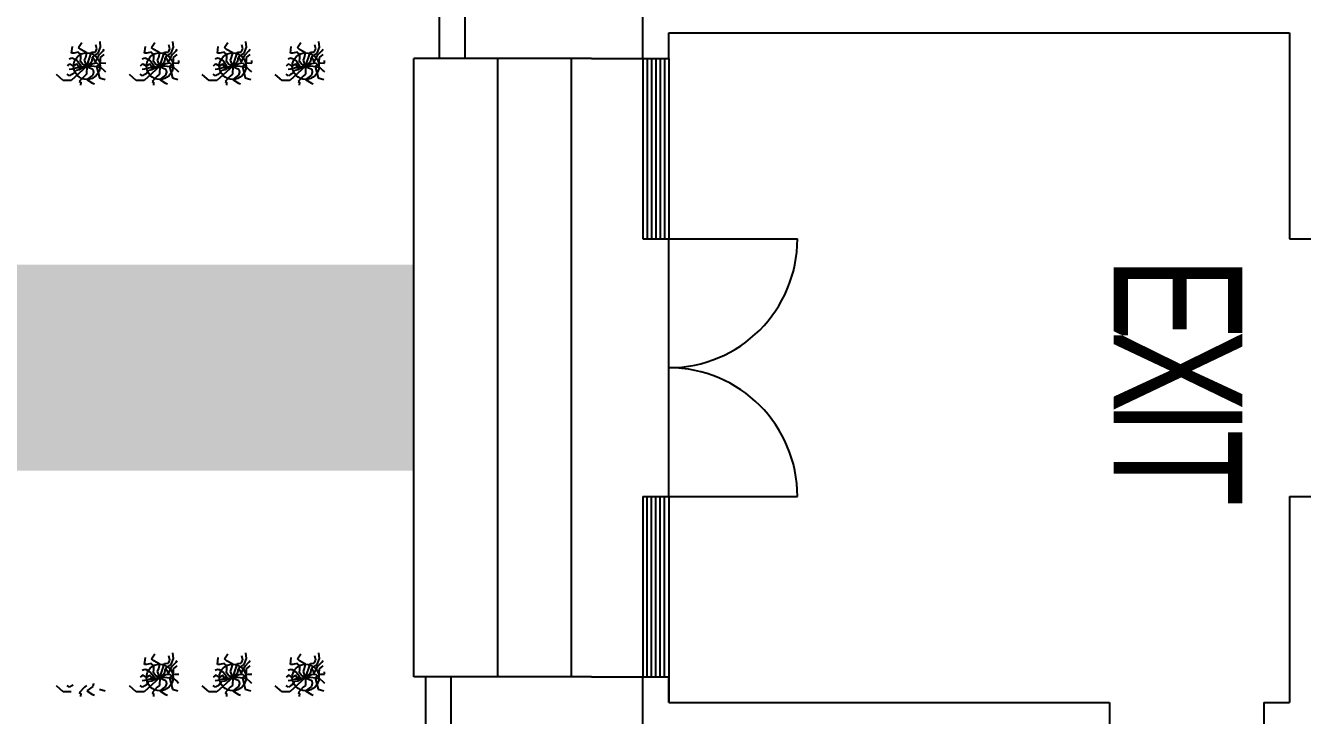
# Model space of a CAD drawing. Header units: inches. Extents: x 8624 to 20537, y 780 to 7738.
# Drawn here: x 9313.6 to 9611.2, y 6589.5 to 6750.2 of the extents above; entities that cross this region are included whole.
import ezdxf

# ---------------------------------------------------------------- set-up
doc = ezdxf.new("R2010")
doc.units = ezdxf.units.IN
doc.header["$MEASUREMENT"] = 0
doc.styles.get("Standard").update_dxf_attribs({"font": 'arial.ttf'})

msp = doc.modelspace()

# ---------------------------------------------------------------- hatches: boundary and pattern name
h = msp.add_hatch()
h.set_pattern_fill('GRAVEL', color=4, scale=10, angle=-90)
h.set_pattern_definition([(138.012788, (7853.9212, 11021.7595), (-90, 80), [1.34536, -133.19088]), (94.969741, (7852.9212, 11022.65953), (10, -120), [2.30868, -228.559248]), (42.510447, (7852.7212, 11024.95953), (-110, -100), [1.62788, -161.160326]), (177.273689, (7850.2212, 11028.85953), (200, -10), [2.10238, -208.13558]), (202.833654, (7848.1212, 11028.95953), (120, 50), [2.06155, -204.093731]), (267.273689, (7846.2212, 11028.15953), (10, 200), [2.10238, -208.13558]), (307.6942405, (7846.1212, 11026.05953), (-100, 130), [2.78029, -275.248485]), (342.255328, (7847.8212, 11023.85953), (220, -70), [2.62488, -259.863215]), (31.429566, (7850.3212, 11023.05953), (130, 80), [2.1095, -208.840731]), (85.236358, (7852.1212, 11024.1595), (-10, -110), [2.40832, -118.007626]), (132.397438, (7852.3212, 11026.55953), (-110, 120), [3.11448, -308.33375]), (48.814075, (7850.1212, 11018.9595), (60, 70), [1.06301, -105.238448]), (81.469234, (7850.8212, 11019.75953), (-20, -130), [2.02237, -200.215114]), (135, (7851.121, 11021.7595), (-10, 3e-15), [1.41421, -12.727926]), (113.19859, (7852.3212, 11022.4595), (20, -50), [0.76158, -75.39615]), (201.80141, (7852.0212, 11023.1595), (30, 10), [1.07703, -52.774618]), (300.963757, (7851.0212, 11022.7595), (20, -30), [1.74929, -56.56023]), (71.56505, (7851.9212, 11021.2595), (-10, -20), [1.26491, -30.357867]), (286.38954, (7852.0212, 11028.95953), (30, -100), [1.772, -175.428451]), (340.346176, (7852.5212, 11027.2595), (-110, 40), [1.48661, -147.174077]), (203.19859, (7853.9212, 11021.2595), (50, 20), [1.52315, -74.63458]), (253.61046, (7852.5212, 11020.65953), (30, 100), [1.772, -175.428451]), (249.443955, (7845.8212, 11028.9595), (20, 50), [1.7088, -83.731237]), (204.77514, (7845.2212, 11027.3595), (110, 50), [1.43178, -141.74643]), (336.80141, (7843.9212, 11021.1595), (50, -20), [1.52315, -74.63458]), (287.354025, (7845.3212, 11020.55953), (-40, 130), [1.67631, -165.954236]), (339.443955, (7843.9212, 11026.0595), (-50, 20), [0.8544, -84.585637]), (11.309932, (7843.9212, 11021.7595), (40, 10), [0.5099, -50.480295]), (75.963757, (7844.4212, 11021.8595), (-10, -30), [2.06155, -39.169506]), (96.009006, (7844.9212, 11023.85953), (10, -100), [1.9105, -189.139232]), (213.69007, (7850.1212, 11022.7595), (20, 10), [1.44222, -34.613293]), (263.157227, (7848.9212, 11021.95953), (-20, -170), [2.51794, -249.275626]), (330.945396, (7848.6212, 11019.4595), (-70, 40), [1.02956, -101.926741]), (360, (7849.521, 11018.96), (10, 10), [0.6, -9.4]), (30.256437, (7845.2212, 11024.0595), (-70, -40), [1.38924, -137.5352]), (318.012788, (7846.4212, 11024.7595), (90, -80), [2.69072, -131.84552]), (270, (7848.421, 11022.96), (10, -10), [2.6, -7.4]), (235.304846, (7848.4212, 11020.35953), (-70, -100), [1.58114, -156.532743]), (164.054604, (7847.5212, 11019.0595), (-40, 10), [1.45602, -71.345079]), (117.645975, (7846.1212, 11019.45953), (-100, 190), [2.37065, -234.694742]), (85.426079, (7845.0212, 11021.55953), (10, 130), [2.50799, -248.290734])])
h.paths.add_polyline_path([(9404.12, 6646.46), (9404.12, 6694.46), (9178.42, 6694.46), (9178.42, 6646.46)])

# ---------------------------------------------------------------- linework, layer by layer
for p, q in [((9410.12, 6742.46), (9410.12, 6922.46)), ((9416.12, 6742.46), (9416.12, 6916.46)), ((9457.53, 6742.46), (9457.53, 6916.46)), ((9463.53, 6742.46), (9463.53, 6748.46)), ((9463.53, 6742.46), (9463.53, 6748.46)), ((9463.53, 6748.46), (9608.24, 6748.46)), ((9608.24, 6748.46), (9608.24, 6700.46)), ((9404.12, 6598.46), (9404.12, 6742.46)), ((9445.53, 6742.46), (9404.12, 6742.46)), ((9423.73, 6598.46), (9423.73, 6742.46)), ((9440.89, 6598.46), (9440.89, 6742.46)), ((9445.53, 6742.46), (9457.53, 6742.46)), ((9457.53, 6742.46), (9457.53, 6700.46)), ((9457.53, 6742.46), (9463.53, 6742.46)), ((9458.53, 6742.46), (9458.53, 6700.46)), ((9459.53, 6742.46), (9459.53, 6700.46)), ((9460.53, 6742.46), (9460.53, 6700.46)), ((9461.53, 6742.46), (9461.53, 6700.46)), ((9462.53, 6742.46), (9462.53, 6700.46)), ((9463.53, 6742.46), (9463.53, 6700.46)), ((9457.53, 6700.46), (9463.53, 6700.46)), ((9608.24, 6700.46), (9614.24, 6700.46)), ((9457.53, 6640.46), (9463.53, 6640.46)), ((9457.53, 6640.46), (9457.53, 6598.46)), ((9458.53, 6598.46), (9458.53, 6640.46)), ((9459.53, 6598.46), (9459.53, 6640.46)), ((9460.53, 6598.46), (9460.53, 6640.46)), ((9461.53, 6598.46), (9461.53, 6640.46)), ((9462.53, 6598.46), (9462.53, 6640.46)), ((9463.53, 6640.46), (9463.53, 6595.46)), ((9608.24, 6640.46), (9608.24, 6592.46)), ((9608.24, 6640.46), (9614.24, 6640.46)), ((9445.53, 6598.46), (9404.12, 6598.46)), ((9406.83, 6598.46), (9406.83, 6418.46)), ((9412.83, 6418.46), (9412.83, 6598.46)), ((9445.53, 6598.46), (9457.53, 6598.46)), ((9457.53, 6418.46), (9457.53, 6598.46)), ((9457.53, 6598.46), (9463.53, 6598.46)), ((9463.53, 6592.46), (9463.53, 6598.46)), ((9463.53, 6598.46), (9463.53, 6592.46)), ((9463.53, 6592.46), (9566.24, 6592.46)), ((9566.24, 6592.46), (9566.24, 6586.46)), ((9602.24, 6592.46), (9608.24, 6592.46)), ((9602.24, 6592.46), (9602.24, 6586.46))]:
    msp.add_line(p, q)
at = {"color": 114}
for p, q in [((9324.34, 6743.7), (9324.54, 6745.32)), ((9325.99, 6745.07), (9326.75, 6746.24)), ((9326.49, 6744.61), (9325.99, 6745.07)), ((9327.9, 6743.82), (9326.49, 6744.61)), ((9329.9, 6744), (9330.26, 6744.75)), ((9330.26, 6744.75), (9330.02, 6745.71)), ((9330.56, 6743.74), (9331.11, 6745.11)), ((9330.78, 6743.33), (9331.69, 6744.29)), ((9331.11, 6745.11), (9330.98, 6746.48)), ((9331.69, 6744.29), (9331.98, 6744.66)), ((9341.34, 6743.7), (9341.54, 6745.32)), ((9342.99, 6745.07), (9343.75, 6746.24)), ((9343.49, 6744.61), (9342.99, 6745.07)), ((9344.9, 6743.82), (9343.49, 6744.61)), ((9346.9, 6744), (9347.26, 6744.75)), ((9347.26, 6744.75), (9347.02, 6745.71)), ((9347.56, 6743.74), (9348.11, 6745.11)), ((9347.78, 6743.33), (9348.69, 6744.29)), ((9348.11, 6745.11), (9347.98, 6746.48)), ((9348.69, 6744.29), (9348.98, 6744.66)), ((9358.34, 6743.7), (9358.54, 6745.32)), ((9359.99, 6745.07), (9360.75, 6746.24)), ((9360.49, 6744.61), (9359.99, 6745.07)), ((9361.9, 6743.82), (9360.49, 6744.61)), ((9363.9, 6744), (9364.26, 6744.75)), ((9364.26, 6744.75), (9364.02, 6745.71)), ((9364.56, 6743.74), (9365.11, 6745.11)), ((9364.78, 6743.33), (9365.69, 6744.29)), ((9365.11, 6745.11), (9364.98, 6746.48)), ((9365.69, 6744.29), (9365.98, 6744.66)), ((9375.34, 6743.7), (9375.54, 6745.32)), ((9376.99, 6745.07), (9377.75, 6746.24)), ((9377.49, 6744.61), (9376.99, 6745.07)), ((9378.9, 6743.82), (9377.49, 6744.61)), ((9380.9, 6744), (9381.26, 6744.75)), ((9381.26, 6744.75), (9381.02, 6745.71)), ((9381.56, 6743.74), (9382.11, 6745.11)), ((9381.78, 6743.33), (9382.69, 6744.29)), ((9382.11, 6745.11), (9381.98, 6746.48)), ((9382.69, 6744.29), (9382.98, 6744.66)), ((9324.07, 6741.21), (9323.66, 6740.99)), ((9324.39, 6742.55), (9323.8, 6742.3)), ((9324.79, 6740.7), (9324.07, 6741.21)), ((9324.92, 6743.73), (9324.34, 6743.7)), ((9324.63, 6742.5), (9324.39, 6742.55)), ((9324.8, 6742.45), (9324.63, 6742.5)), ((9325.53, 6741.27), (9324.79, 6740.7)), ((9325.7, 6741.98), (9324.8, 6742.45)), ((9325.91, 6743.97), (9324.92, 6743.73)), ((9325.94, 6740.66), (9325.53, 6741.27)), ((9325.92, 6741.63), (9325.7, 6741.98)), ((9326.53, 6743.4), (9325.91, 6743.97)), ((9326.48, 6740.82), (9325.92, 6741.63)), ((9326.44, 6741.77), (9326.53, 6742.7)), ((9326.99, 6741.1), (9326.44, 6741.77)), ((9326.53, 6742.7), (9326.53, 6743.4)), ((9327.38, 6742.07), (9327.65, 6742.76)), ((9327.9, 6740.7), (9327.38, 6742.07)), ((9327.65, 6742.76), (9327.9, 6743.82)), ((9327.9, 6740.7), (9329.02, 6743.98)), ((9327.9, 6740.7), (9328.74, 6741.51)), ((9327.9, 6740.7), (9329.3, 6741.36)), ((9328.74, 6741.51), (9329.12, 6741.93)), ((9329.02, 6743.98), (9329.9, 6744)), ((9329.12, 6741.93), (9329.23, 6742.8)), ((9329.23, 6742.8), (9330.56, 6743.74)), ((9329.71, 6742.12), (9329.23, 6742.8)), ((9329.3, 6741.36), (9330.21, 6741.51)), ((9329.92, 6741.64), (9329.71, 6742.12)), ((9329.92, 6741.64), (9330.14, 6742.13)), ((9330.14, 6742.13), (9330.78, 6743.33)), ((9330.21, 6741.51), (9331.01, 6740.7)), ((9330.54, 6740.88), (9331.34, 6741.49)), ((9331.01, 6740.7), (9331.12, 6742.71)), ((9331.12, 6742.71), (9331.98, 6743.42)), ((9331.34, 6741.49), (9332.33, 6741.44)), ((9331.98, 6743.42), (9331.98, 6743.42)), ((9341.07, 6741.21), (9340.66, 6740.99)), ((9341.39, 6742.55), (9340.8, 6742.3)), ((9341.79, 6740.7), (9341.07, 6741.21)), ((9341.92, 6743.73), (9341.34, 6743.7)), ((9341.63, 6742.5), (9341.39, 6742.55)), ((9341.8, 6742.45), (9341.63, 6742.5)), ((9342.53, 6741.27), (9341.79, 6740.7)), ((9342.7, 6741.98), (9341.8, 6742.45)), ((9342.91, 6743.97), (9341.92, 6743.73)), ((9342.94, 6740.66), (9342.53, 6741.27)), ((9342.92, 6741.63), (9342.7, 6741.98)), ((9343.53, 6743.4), (9342.91, 6743.97)), ((9343.48, 6740.82), (9342.92, 6741.63)), ((9343.44, 6741.77), (9343.53, 6742.7)), ((9343.99, 6741.1), (9343.44, 6741.77)), ((9343.53, 6742.7), (9343.53, 6743.4)), ((9344.38, 6742.07), (9344.65, 6742.76)), ((9344.9, 6740.7), (9344.38, 6742.07)), ((9344.65, 6742.76), (9344.9, 6743.82)), ((9344.9, 6740.7), (9346.02, 6743.98)), ((9344.9, 6740.7), (9345.74, 6741.51)), ((9344.9, 6740.7), (9346.3, 6741.36)), ((9345.74, 6741.51), (9346.12, 6741.93)), ((9346.02, 6743.98), (9346.9, 6744)), ((9346.12, 6741.93), (9346.23, 6742.8)), ((9346.23, 6742.8), (9347.56, 6743.74)), ((9346.71, 6742.12), (9346.23, 6742.8)), ((9346.3, 6741.36), (9347.21, 6741.51)), ((9346.92, 6741.64), (9346.71, 6742.12)), ((9346.92, 6741.64), (9347.14, 6742.13)), ((9347.14, 6742.13), (9347.78, 6743.33)), ((9347.21, 6741.51), (9348.01, 6740.7)), ((9347.54, 6740.88), (9348.34, 6741.49)), ((9348.01, 6740.7), (9348.12, 6742.71)), ((9348.12, 6742.71), (9348.98, 6743.42)), ((9348.34, 6741.49), (9349.33, 6741.44)), ((9348.98, 6743.42), (9348.98, 6743.42)), ((9349.33, 6741.44), (9349.33, 6742.01)), ((9358.07, 6741.21), (9357.66, 6740.99)), ((9358.39, 6742.55), (9357.8, 6742.3)), ((9358.79, 6740.7), (9358.07, 6741.21)), ((9358.92, 6743.73), (9358.34, 6743.7)), ((9358.63, 6742.5), (9358.39, 6742.55)), ((9358.8, 6742.45), (9358.63, 6742.5)), ((9359.53, 6741.27), (9358.79, 6740.7)), ((9359.7, 6741.98), (9358.8, 6742.45)), ((9359.91, 6743.97), (9358.92, 6743.73)), ((9359.94, 6740.66), (9359.53, 6741.27)), ((9359.92, 6741.63), (9359.7, 6741.98)), ((9360.53, 6743.4), (9359.91, 6743.97)), ((9360.48, 6740.82), (9359.92, 6741.63)), ((9360.44, 6741.77), (9360.53, 6742.7)), ((9360.99, 6741.1), (9360.44, 6741.77)), ((9360.53, 6742.7), (9360.53, 6743.4)), ((9361.38, 6742.07), (9361.65, 6742.76)), ((9361.9, 6740.7), (9361.38, 6742.07)), ((9361.65, 6742.76), (9361.9, 6743.82)), ((9361.9, 6740.7), (9363.02, 6743.98)), ((9361.9, 6740.7), (9362.74, 6741.51)), ((9361.9, 6740.7), (9363.3, 6741.36)), ((9362.74, 6741.51), (9363.12, 6741.93)), ((9363.02, 6743.98), (9363.9, 6744)), ((9363.12, 6741.93), (9363.23, 6742.8)), ((9363.23, 6742.8), (9364.56, 6743.74)), ((9363.71, 6742.12), (9363.23, 6742.8)), ((9363.3, 6741.36), (9364.21, 6741.51)), ((9363.92, 6741.64), (9363.71, 6742.12)), ((9363.92, 6741.64), (9364.14, 6742.13)), ((9364.14, 6742.13), (9364.78, 6743.33)), ((9364.21, 6741.51), (9365.01, 6740.7)), ((9364.54, 6740.88), (9365.34, 6741.49)), ((9365.01, 6740.7), (9365.12, 6742.71)), ((9365.12, 6742.71), (9365.98, 6743.42)), ((9365.34, 6741.49), (9366.33, 6741.44)), ((9365.98, 6743.42), (9365.98, 6743.42)), ((9366.33, 6741.44), (9366.33, 6742.01)), ((9375.07, 6741.21), (9374.66, 6740.99)), ((9375.39, 6742.55), (9374.8, 6742.3)), ((9375.79, 6740.7), (9375.07, 6741.21)), ((9375.92, 6743.73), (9375.34, 6743.7)), ((9375.63, 6742.5), (9375.39, 6742.55)), ((9375.8, 6742.45), (9375.63, 6742.5)), ((9376.53, 6741.27), (9375.79, 6740.7)), ((9376.7, 6741.98), (9375.8, 6742.45)), ((9376.91, 6743.97), (9375.92, 6743.73)), ((9376.94, 6740.66), (9376.53, 6741.27)), ((9376.92, 6741.63), (9376.7, 6741.98)), ((9377.53, 6743.4), (9376.91, 6743.97)), ((9377.48, 6740.82), (9376.92, 6741.63)), ((9377.44, 6741.77), (9377.53, 6742.7)), ((9377.99, 6741.1), (9377.44, 6741.77)), ((9377.53, 6742.7), (9377.53, 6743.4)), ((9378.38, 6742.07), (9378.65, 6742.76)), ((9378.9, 6740.7), (9378.38, 6742.07)), ((9378.65, 6742.76), (9378.9, 6743.82)), ((9378.9, 6740.7), (9380.02, 6743.98)), ((9378.9, 6740.7), (9379.74, 6741.51)), ((9378.9, 6740.7), (9380.3, 6741.36)), ((9379.74, 6741.51), (9380.12, 6741.93)), ((9380.02, 6743.98), (9380.9, 6744)), ((9380.12, 6741.93), (9380.23, 6742.8)), ((9380.23, 6742.8), (9381.56, 6743.74)), ((9380.71, 6742.12), (9380.23, 6742.8)), ((9380.3, 6741.36), (9381.21, 6741.51)), ((9380.92, 6741.64), (9380.71, 6742.12)), ((9380.92, 6741.64), (9381.14, 6742.13)), ((9381.14, 6742.13), (9381.78, 6743.33)), ((9381.21, 6741.51), (9382.01, 6740.7)), ((9381.54, 6740.88), (9382.34, 6741.49)), ((9382.01, 6740.7), (9382.12, 6742.71)), ((9382.12, 6742.71), (9382.98, 6743.42)), ((9382.34, 6741.49), (9383.33, 6741.44)), ((9382.98, 6743.42), (9382.98, 6743.42)), ((9383.33, 6741.44), (9383.33, 6742.01)), ((9322.4, 6737.39), (9320.81, 6738.73)), ((9323.87, 6738.45), (9323.33, 6738.86)), ((9323.66, 6740.99), (9323.36, 6740.74)), ((9323.8, 6739.98), (9324.45, 6740.11)), ((9324.4, 6738.74), (9323.87, 6738.45)), ((9327.9, 6740.7), (9324.24, 6737.39)), ((9324.7, 6738.93), (9324.4, 6738.74)), ((9324.45, 6740.11), (9325.64, 6740.37)), ((9325.39, 6739.73), (9324.7, 6738.93)), ((9326.08, 6739.87), (9325.39, 6739.73)), ((9325.64, 6740.37), (9326.12, 6740.41)), ((9326.48, 6740.82), (9325.94, 6740.66)), ((9326.49, 6740.09), (9326.08, 6739.87)), ((9326.12, 6740.41), (9327.9, 6740.7)), ((9327.32, 6738.41), (9326.14, 6737.14)), ((9326.86, 6740.5), (9326.48, 6740.82)), ((9327.9, 6740.7), (9326.49, 6740.09)), ((9327.9, 6740.7), (9326.86, 6740.5)), ((9327.9, 6740.7), (9326.99, 6741.1)), ((9327.86, 6738.86), (9327.32, 6738.41)), ((9327.9, 6740.7), (9327.86, 6738.86)), ((9327.9, 6740.7), (9329.08, 6740.75)), ((9327.9, 6740.7), (9328.41, 6740.41)), ((9327.9, 6740.7), (9327.9, 6740.7)), ((9329.27, 6738.58), (9327.9, 6737.59)), ((9328.41, 6740.41), (9329.32, 6739.98)), ((9329.08, 6740.75), (9330.15, 6740.6)), ((9329.46, 6739.33), (9329.27, 6738.58)), ((9329.32, 6739.98), (9329.46, 6739.33)), ((9330.15, 6740.6), (9330.54, 6740.88)), ((9330.15, 6740.6), (9330.84, 6738.01)), ((9330.15, 6740.6), (9331.2, 6740.36)), ((9331.2, 6740.36), (9331.92, 6739.73)), ((9331.92, 6739.73), (9332.27, 6739.37)), ((9339.4, 6737.39), (9337.81, 6738.73)), ((9340.87, 6738.45), (9340.33, 6738.86)), ((9340.66, 6740.99), (9340.36, 6740.74)), ((9340.8, 6739.98), (9341.45, 6740.11)), ((9341.4, 6738.74), (9340.87, 6738.45)), ((9344.9, 6740.7), (9341.24, 6737.39)), ((9341.7, 6738.93), (9341.4, 6738.74)), ((9341.45, 6740.11), (9342.64, 6740.37)), ((9342.39, 6739.73), (9341.7, 6738.93)), ((9343.08, 6739.87), (9342.39, 6739.73)), ((9342.64, 6740.37), (9343.12, 6740.41)), ((9343.48, 6740.82), (9342.94, 6740.66)), ((9343.49, 6740.09), (9343.08, 6739.87)), ((9343.12, 6740.41), (9344.9, 6740.7)), ((9344.32, 6738.41), (9343.14, 6737.14)), ((9343.86, 6740.5), (9343.48, 6740.82)), ((9344.9, 6740.7), (9343.49, 6740.09)), ((9344.9, 6740.7), (9343.86, 6740.5)), ((9344.9, 6740.7), (9343.99, 6741.1)), ((9344.86, 6738.86), (9344.32, 6738.41)), ((9344.9, 6740.7), (9344.86, 6738.86)), ((9344.9, 6740.7), (9346.08, 6740.75)), ((9344.9, 6740.7), (9345.41, 6740.41)), ((9344.9, 6740.7), (9344.9, 6740.7)), ((9346.27, 6738.58), (9344.9, 6737.59)), ((9345.41, 6740.41), (9346.32, 6739.98)), ((9346.08, 6740.75), (9347.15, 6740.6)), ((9346.46, 6739.33), (9346.27, 6738.58)), ((9346.32, 6739.98), (9346.46, 6739.33)), ((9347.15, 6740.6), (9347.54, 6740.88)), ((9347.15, 6740.6), (9347.84, 6738.01)), ((9347.15, 6740.6), (9348.2, 6740.36)), ((9348.2, 6740.36), (9348.92, 6739.73)), ((9348.92, 6739.73), (9349.27, 6739.37)), ((9356.4, 6737.39), (9354.81, 6738.73)), ((9357.87, 6738.45), (9357.33, 6738.86)), ((9357.66, 6740.99), (9357.36, 6740.74)), ((9357.8, 6739.98), (9358.45, 6740.11)), ((9358.4, 6738.74), (9357.87, 6738.45)), ((9361.9, 6740.7), (9358.24, 6737.39)), ((9358.7, 6738.93), (9358.4, 6738.74)), ((9358.45, 6740.11), (9359.64, 6740.37)), ((9359.39, 6739.73), (9358.7, 6738.93)), ((9360.08, 6739.87), (9359.39, 6739.73)), ((9359.64, 6740.37), (9360.12, 6740.41)), ((9360.48, 6740.82), (9359.94, 6740.66)), ((9360.49, 6740.09), (9360.08, 6739.87)), ((9360.12, 6740.41), (9361.9, 6740.7)), ((9361.32, 6738.41), (9360.14, 6737.14)), ((9360.86, 6740.5), (9360.48, 6740.82)), ((9361.9, 6740.7), (9360.49, 6740.09)), ((9361.9, 6740.7), (9360.86, 6740.5)), ((9361.9, 6740.7), (9360.99, 6741.1)), ((9361.86, 6738.86), (9361.32, 6738.41)), ((9361.9, 6740.7), (9361.86, 6738.86)), ((9361.9, 6740.7), (9363.08, 6740.75)), ((9361.9, 6740.7), (9362.41, 6740.41)), ((9361.9, 6740.7), (9361.9, 6740.7)), ((9363.27, 6738.58), (9361.9, 6737.59)), ((9362.41, 6740.41), (9363.32, 6739.98)), ((9363.08, 6740.75), (9364.15, 6740.6)), ((9363.46, 6739.33), (9363.27, 6738.58)), ((9363.32, 6739.98), (9363.46, 6739.33)), ((9364.15, 6740.6), (9364.54, 6740.88)), ((9364.15, 6740.6), (9364.84, 6738.01)), ((9364.15, 6740.6), (9365.2, 6740.36)), ((9365.2, 6740.36), (9365.92, 6739.73)), ((9365.92, 6739.73), (9366.27, 6739.37)), ((9373.4, 6737.39), (9371.81, 6738.73)), ((9374.87, 6738.45), (9374.33, 6738.86)), ((9374.66, 6740.99), (9374.36, 6740.74)), ((9374.8, 6739.98), (9375.45, 6740.11)), ((9375.4, 6738.74), (9374.87, 6738.45)), ((9378.9, 6740.7), (9375.24, 6737.39)), ((9375.7, 6738.93), (9375.4, 6738.74)), ((9375.45, 6740.11), (9376.64, 6740.37)), ((9376.39, 6739.73), (9375.7, 6738.93)), ((9377.08, 6739.87), (9376.39, 6739.73)), ((9376.64, 6740.37), (9377.12, 6740.41)), ((9377.48, 6740.82), (9376.94, 6740.66)), ((9377.49, 6740.09), (9377.08, 6739.87)), ((9377.12, 6740.41), (9378.9, 6740.7)), ((9378.32, 6738.41), (9377.14, 6737.14)), ((9377.86, 6740.5), (9377.48, 6740.82)), ((9378.9, 6740.7), (9377.49, 6740.09)), ((9378.9, 6740.7), (9377.86, 6740.5)), ((9378.9, 6740.7), (9377.99, 6741.1)), ((9378.86, 6738.86), (9378.32, 6738.41)), ((9378.9, 6740.7), (9378.86, 6738.86)), ((9378.9, 6740.7), (9380.08, 6740.75)), ((9378.9, 6740.7), (9379.41, 6740.41)), ((9378.9, 6740.7), (9378.9, 6740.7)), ((9380.27, 6738.58), (9378.9, 6737.59)), ((9379.41, 6740.41), (9380.32, 6739.98)), ((9380.08, 6740.75), (9381.15, 6740.6)), ((9380.46, 6739.33), (9380.27, 6738.58)), ((9380.32, 6739.98), (9380.46, 6739.33)), ((9381.15, 6740.6), (9381.54, 6740.88)), ((9381.15, 6740.6), (9381.84, 6738.01)), ((9381.15, 6740.6), (9382.2, 6740.36)), ((9382.2, 6740.36), (9382.92, 6739.73)), ((9382.92, 6739.73), (9383.27, 6739.37)), ((9324.24, 6737.39), (9322.4, 6737.39)), ((9326.14, 6737.14), (9326.47, 6736.98)), ((9326.47, 6736.98), (9326.43, 6736.25)), ((9327.9, 6737.59), (9329.26, 6736.72)), ((9329.26, 6736.72), (9329.68, 6736.57)), ((9330.84, 6738.01), (9332.14, 6737.62)), ((9341.24, 6737.39), (9339.4, 6737.39)), ((9343.14, 6737.14), (9343.47, 6736.98)), ((9343.47, 6736.98), (9343.43, 6736.25)), ((9344.9, 6737.59), (9346.26, 6736.72)), ((9346.26, 6736.72), (9346.68, 6736.57)), ((9347.84, 6738.01), (9349.14, 6737.62)), ((9358.24, 6737.39), (9356.4, 6737.39)), ((9360.14, 6737.14), (9360.47, 6736.98)), ((9360.47, 6736.98), (9360.43, 6736.25)), ((9361.9, 6737.59), (9363.26, 6736.72)), ((9363.26, 6736.72), (9363.68, 6736.57)), ((9364.84, 6738.01), (9366.14, 6737.62)), ((9375.24, 6737.39), (9373.4, 6737.39)), ((9377.14, 6737.14), (9377.47, 6736.98)), ((9377.47, 6736.98), (9377.43, 6736.25)), ((9378.9, 6737.59), (9380.26, 6736.72)), ((9380.26, 6736.72), (9380.68, 6736.57)), ((9381.84, 6738.01), (9383.14, 6737.62)), ((9341.34, 6601.3), (9341.54, 6602.92)), ((9341.92, 6601.33), (9341.34, 6601.3)), ((9342.91, 6601.57), (9341.92, 6601.33)), ((9343.53, 6601), (9342.91, 6601.57)), ((9342.99, 6602.67), (9343.75, 6603.84)), ((9343.49, 6602.21), (9342.99, 6602.67)), ((9344.9, 6601.42), (9343.49, 6602.21)), ((9344.65, 6600.36), (9344.9, 6601.42)), ((9344.9, 6598.31), (9346.02, 6601.58)), ((9346.02, 6601.58), (9346.9, 6601.6)), ((9346.23, 6600.4), (9347.56, 6601.34)), ((9346.9, 6601.6), (9347.26, 6602.35)), ((9347.26, 6602.35), (9347.02, 6603.31)), ((9347.56, 6601.34), (9348.11, 6602.71)), ((9347.78, 6600.93), (9348.69, 6601.89)), ((9348.11, 6602.71), (9347.98, 6604.08)), ((9348.69, 6601.89), (9348.98, 6602.27)), ((9358.34, 6601.3), (9358.54, 6602.92)), ((9358.92, 6601.33), (9358.34, 6601.3)), ((9359.91, 6601.57), (9358.92, 6601.33)), ((9360.53, 6601), (9359.91, 6601.57)), ((9359.99, 6602.67), (9360.75, 6603.84)), ((9360.49, 6602.21), (9359.99, 6602.67)), ((9361.9, 6601.42), (9360.49, 6602.21)), ((9361.65, 6600.36), (9361.9, 6601.42)), ((9361.9, 6598.31), (9363.02, 6601.58)), ((9363.02, 6601.58), (9363.9, 6601.6)), ((9363.23, 6600.4), (9364.56, 6601.34)), ((9363.9, 6601.6), (9364.26, 6602.35)), ((9364.26, 6602.35), (9364.02, 6603.31)), ((9364.56, 6601.34), (9365.11, 6602.71)), ((9364.78, 6600.93), (9365.69, 6601.89)), ((9365.11, 6602.71), (9364.98, 6604.08)), ((9365.69, 6601.89), (9365.98, 6602.27)), ((9375.34, 6601.3), (9375.54, 6602.92)), ((9375.92, 6601.33), (9375.34, 6601.3)), ((9376.91, 6601.57), (9375.92, 6601.33)), ((9377.53, 6601), (9376.91, 6601.57)), ((9376.99, 6602.67), (9377.75, 6603.84)), ((9377.49, 6602.21), (9376.99, 6602.67)), ((9378.9, 6601.42), (9377.49, 6602.21)), ((9378.65, 6600.36), (9378.9, 6601.42)), ((9378.9, 6598.31), (9380.02, 6601.58)), ((9380.02, 6601.58), (9380.9, 6601.6)), ((9380.23, 6600.4), (9381.56, 6601.34)), ((9380.9, 6601.6), (9381.26, 6602.35)), ((9381.26, 6602.35), (9381.02, 6603.31)), ((9381.56, 6601.34), (9382.11, 6602.71)), ((9381.78, 6600.93), (9382.69, 6601.89)), ((9382.11, 6602.71), (9381.98, 6604.08)), ((9382.69, 6601.89), (9382.98, 6602.27)), ((9340.66, 6598.59), (9340.36, 6598.34)), ((9341.07, 6598.81), (9340.66, 6598.59)), ((9341.39, 6600.15), (9340.8, 6599.9)), ((9341.79, 6598.31), (9341.07, 6598.81)), ((9344.9, 6598.31), (9341.24, 6594.99)), ((9341.63, 6600.1), (9341.39, 6600.15)), ((9341.8, 6600.05), (9341.63, 6600.1)), ((9342.53, 6598.87), (9341.79, 6598.31)), ((9342.7, 6599.58), (9341.8, 6600.05)), ((9342.94, 6598.26), (9342.53, 6598.87)), ((9342.92, 6599.24), (9342.7, 6599.58)), ((9343.48, 6598.42), (9342.92, 6599.24)), ((9343.48, 6598.42), (9342.94, 6598.26)), ((9343.12, 6598.01), (9344.9, 6598.31)), ((9343.44, 6599.38), (9343.53, 6600.3)), ((9343.99, 6598.7), (9343.44, 6599.38)), ((9343.86, 6598.1), (9343.48, 6598.42)), ((9344.9, 6598.31), (9343.49, 6597.69)), ((9343.53, 6600.3), (9343.53, 6601)), ((9344.9, 6598.31), (9343.86, 6598.1)), ((9344.9, 6598.31), (9343.99, 6598.7)), ((9344.38, 6599.67), (9344.65, 6600.36)), ((9344.9, 6598.31), (9344.38, 6599.67)), ((9344.9, 6598.31), (9344.86, 6596.46)), ((9344.9, 6598.31), (9345.74, 6599.11)), ((9344.9, 6598.31), (9346.3, 6598.96)), ((9344.9, 6598.31), (9346.08, 6598.35)), ((9344.9, 6598.31), (9345.41, 6598.01)), ((9344.9, 6598.31), (9344.9, 6598.31)), ((9345.74, 6599.11), (9346.12, 6599.54)), ((9346.08, 6598.35), (9347.15, 6598.2)), ((9346.12, 6599.54), (9346.23, 6600.4)), ((9346.71, 6599.72), (9346.23, 6600.4)), ((9346.3, 6598.96), (9347.21, 6599.11)), ((9346.92, 6599.24), (9346.71, 6599.72)), ((9346.92, 6599.24), (9347.14, 6599.74)), ((9347.14, 6599.74), (9347.78, 6600.93)), ((9347.15, 6598.2), (9347.54, 6598.48)), ((9347.21, 6599.11), (9348.01, 6598.31)), ((9347.54, 6598.48), (9348.34, 6599.09)), ((9348.01, 6598.31), (9348.12, 6600.31)), ((9348.12, 6600.31), (9348.98, 6601.02)), ((9348.34, 6599.09), (9349.33, 6599.05)), ((9348.98, 6601.02), (9348.98, 6601.02)), ((9357.66, 6598.59), (9357.36, 6598.34)), ((9358.07, 6598.81), (9357.66, 6598.59)), ((9358.39, 6600.15), (9357.8, 6599.9)), ((9358.79, 6598.31), (9358.07, 6598.81)), ((9361.9, 6598.31), (9358.24, 6594.99)), ((9358.63, 6600.1), (9358.39, 6600.15)), ((9358.8, 6600.05), (9358.63, 6600.1)), ((9359.53, 6598.87), (9358.79, 6598.31)), ((9359.7, 6599.58), (9358.8, 6600.05)), ((9359.94, 6598.26), (9359.53, 6598.87)), ((9359.92, 6599.24), (9359.7, 6599.58)), ((9360.48, 6598.42), (9359.92, 6599.24)), ((9360.48, 6598.42), (9359.94, 6598.26)), ((9360.12, 6598.01), (9361.9, 6598.31)), ((9360.44, 6599.38), (9360.53, 6600.3)), ((9360.99, 6598.7), (9360.44, 6599.38)), ((9360.86, 6598.1), (9360.48, 6598.42)), ((9361.9, 6598.31), (9360.49, 6597.69)), ((9360.53, 6600.3), (9360.53, 6601)), ((9361.9, 6598.31), (9360.86, 6598.1)), ((9361.9, 6598.31), (9360.99, 6598.7)), ((9361.38, 6599.67), (9361.65, 6600.36)), ((9361.9, 6598.31), (9361.38, 6599.67)), ((9361.9, 6598.31), (9361.86, 6596.46)), ((9361.9, 6598.31), (9362.74, 6599.11)), ((9361.9, 6598.31), (9363.3, 6598.96)), ((9361.9, 6598.31), (9363.08, 6598.35)), ((9361.9, 6598.31), (9362.41, 6598.01)), ((9361.9, 6598.31), (9361.9, 6598.31)), ((9362.74, 6599.11), (9363.12, 6599.54)), ((9363.08, 6598.35), (9364.15, 6598.2)), ((9363.12, 6599.54), (9363.23, 6600.4)), ((9363.71, 6599.72), (9363.23, 6600.4)), ((9363.3, 6598.96), (9364.21, 6599.11)), ((9363.92, 6599.24), (9363.71, 6599.72)), ((9363.92, 6599.24), (9364.14, 6599.74)), ((9364.14, 6599.74), (9364.78, 6600.93)), ((9364.15, 6598.2), (9364.54, 6598.48)), ((9364.21, 6599.11), (9365.01, 6598.31)), ((9364.54, 6598.48), (9365.34, 6599.09)), ((9365.01, 6598.31), (9365.12, 6600.31)), ((9365.12, 6600.31), (9365.98, 6601.02)), ((9365.34, 6599.09), (9366.33, 6599.05)), ((9365.98, 6601.02), (9365.98, 6601.02)), ((9374.66, 6598.59), (9374.36, 6598.34)), ((9375.07, 6598.81), (9374.66, 6598.59)), ((9375.39, 6600.15), (9374.8, 6599.9)), ((9375.79, 6598.31), (9375.07, 6598.81)), ((9378.9, 6598.31), (9375.24, 6594.99)), ((9375.63, 6600.1), (9375.39, 6600.15)), ((9375.8, 6600.05), (9375.63, 6600.1)), ((9376.53, 6598.87), (9375.79, 6598.31)), ((9376.7, 6599.58), (9375.8, 6600.05)), ((9376.94, 6598.26), (9376.53, 6598.87)), ((9376.92, 6599.24), (9376.7, 6599.58)), ((9377.48, 6598.42), (9376.92, 6599.24)), ((9377.48, 6598.42), (9376.94, 6598.26)), ((9377.12, 6598.01), (9378.9, 6598.31)), ((9377.44, 6599.38), (9377.53, 6600.3)), ((9377.99, 6598.7), (9377.44, 6599.38)), ((9377.86, 6598.1), (9377.48, 6598.42)), ((9378.9, 6598.31), (9377.49, 6597.69)), ((9377.53, 6600.3), (9377.53, 6601)), ((9378.9, 6598.31), (9377.86, 6598.1)), ((9378.9, 6598.31), (9377.99, 6598.7)), ((9378.38, 6599.67), (9378.65, 6600.36)), ((9378.9, 6598.31), (9378.38, 6599.67)), ((9378.9, 6598.31), (9378.86, 6596.46)), ((9378.9, 6598.31), (9379.74, 6599.11)), ((9378.9, 6598.31), (9380.3, 6598.96)), ((9378.9, 6598.31), (9380.08, 6598.35)), ((9378.9, 6598.31), (9379.41, 6598.01)), ((9378.9, 6598.31), (9378.9, 6598.31)), ((9379.74, 6599.11), (9380.12, 6599.54)), ((9380.08, 6598.35), (9381.15, 6598.2)), ((9380.12, 6599.54), (9380.23, 6600.4)), ((9380.71, 6599.72), (9380.23, 6600.4)), ((9380.3, 6598.96), (9381.21, 6599.11)), ((9380.92, 6599.24), (9380.71, 6599.72)), ((9380.92, 6599.24), (9381.14, 6599.74)), ((9381.14, 6599.74), (9381.78, 6600.93)), ((9381.15, 6598.2), (9381.54, 6598.48)), ((9381.21, 6599.11), (9382.01, 6598.31)), ((9381.54, 6598.48), (9382.34, 6599.09)), ((9382.01, 6598.31), (9382.12, 6600.31)), ((9382.12, 6600.31), (9382.98, 6601.02)), ((9382.34, 6599.09), (9383.33, 6599.05)), ((9382.98, 6601.02), (9382.98, 6601.02)), ((9383.33, 6599.05), (9383.33, 6599.61)), ((9322.4, 6594.99), (9320.81, 6596.33)), ((9322.4, 6594.99), (9320.81, 6596.33)), ((9323.87, 6596.06), (9323.33, 6596.47)), ((9323.87, 6596.06), (9323.33, 6596.47)), ((9324.4, 6596.34), (9323.87, 6596.06)), ((9324.4, 6596.34), (9323.87, 6596.06)), ((9324.7, 6596.53), (9324.4, 6596.34)), ((9324.7, 6596.53), (9324.4, 6596.34)), ((9327.32, 6596.01), (9326.14, 6594.75)), ((9327.32, 6596.01), (9326.14, 6594.75)), ((9327.86, 6596.46), (9327.32, 6596.01)), ((9327.86, 6596.46), (9327.32, 6596.01)), ((9329.27, 6596.18), (9327.9, 6595.19)), ((9329.27, 6596.18), (9327.9, 6595.19)), ((9329.46, 6596.94), (9329.27, 6596.18)), ((9329.46, 6596.94), (9329.27, 6596.18)), ((9330.84, 6595.62), (9332.14, 6595.22)), ((9330.84, 6595.62), (9332.14, 6595.22)), ((9339.4, 6594.99), (9337.81, 6596.33)), ((9340.87, 6596.06), (9340.33, 6596.47)), ((9340.8, 6597.58), (9341.45, 6597.71)), ((9341.4, 6596.34), (9340.87, 6596.06)), ((9341.7, 6596.53), (9341.4, 6596.34)), ((9341.45, 6597.71), (9342.64, 6597.98)), ((9342.39, 6597.33), (9341.7, 6596.53)), ((9343.08, 6597.47), (9342.39, 6597.33)), ((9342.64, 6597.98), (9343.12, 6598.01)), ((9343.49, 6597.69), (9343.08, 6597.47)), ((9344.32, 6596.01), (9343.14, 6594.75)), ((9344.86, 6596.46), (9344.32, 6596.01)), ((9346.27, 6596.18), (9344.9, 6595.19)), ((9345.41, 6598.01), (9346.32, 6597.59)), ((9346.46, 6596.94), (9346.27, 6596.18)), ((9346.32, 6597.59), (9346.46, 6596.94)), ((9347.15, 6598.2), (9347.84, 6595.62)), ((9347.15, 6598.2), (9348.2, 6597.96)), ((9347.84, 6595.62), (9349.14, 6595.22)), ((9348.2, 6597.96), (9348.92, 6597.33)), ((9348.92, 6597.33), (9349.27, 6596.97)), ((9356.4, 6594.99), (9354.81, 6596.33)), ((9357.87, 6596.06), (9357.33, 6596.47)), ((9357.8, 6597.58), (9358.45, 6597.71)), ((9358.4, 6596.34), (9357.87, 6596.06)), ((9358.7, 6596.53), (9358.4, 6596.34)), ((9358.45, 6597.71), (9359.64, 6597.98)), ((9359.39, 6597.33), (9358.7, 6596.53)), ((9360.08, 6597.47), (9359.39, 6597.33)), ((9359.64, 6597.98), (9360.12, 6598.01)), ((9360.49, 6597.69), (9360.08, 6597.47)), ((9361.32, 6596.01), (9360.14, 6594.75)), ((9361.86, 6596.46), (9361.32, 6596.01)), ((9363.27, 6596.18), (9361.9, 6595.19)), ((9362.41, 6598.01), (9363.32, 6597.59)), ((9363.46, 6596.94), (9363.27, 6596.18)), ((9363.32, 6597.59), (9363.46, 6596.94)), ((9364.15, 6598.2), (9364.84, 6595.62)), ((9364.15, 6598.2), (9365.2, 6597.96)), ((9364.84, 6595.62), (9366.14, 6595.22)), ((9365.2, 6597.96), (9365.92, 6597.33)), ((9365.92, 6597.33), (9366.27, 6596.97)), ((9373.4, 6594.99), (9371.81, 6596.33)), ((9374.87, 6596.06), (9374.33, 6596.47)), ((9374.8, 6597.58), (9375.45, 6597.71)), ((9375.4, 6596.34), (9374.87, 6596.06)), ((9375.7, 6596.53), (9375.4, 6596.34)), ((9375.45, 6597.71), (9376.64, 6597.98)), ((9376.39, 6597.33), (9375.7, 6596.53)), ((9377.08, 6597.47), (9376.39, 6597.33)), ((9376.64, 6597.98), (9377.12, 6598.01)), ((9377.49, 6597.69), (9377.08, 6597.47)), ((9378.32, 6596.01), (9377.14, 6594.75)), ((9378.86, 6596.46), (9378.32, 6596.01)), ((9380.27, 6596.18), (9378.9, 6595.19)), ((9379.41, 6598.01), (9380.32, 6597.59)), ((9380.46, 6596.94), (9380.27, 6596.18)), ((9380.32, 6597.59), (9380.46, 6596.94)), ((9381.15, 6598.2), (9381.84, 6595.62)), ((9381.15, 6598.2), (9382.2, 6597.96)), ((9381.84, 6595.62), (9383.14, 6595.22)), ((9382.2, 6597.96), (9382.92, 6597.33)), ((9382.92, 6597.33), (9383.27, 6596.97)), ((9324.24, 6594.99), (9322.4, 6594.99)), ((9324.24, 6594.99), (9322.4, 6594.99)), ((9326.14, 6594.75), (9326.47, 6594.58)), ((9326.14, 6594.75), (9326.47, 6594.58)), ((9326.47, 6594.58), (9326.43, 6593.86)), ((9326.47, 6594.58), (9326.43, 6593.86)), ((9327.9, 6595.19), (9329.26, 6594.32)), ((9327.9, 6595.19), (9329.26, 6594.32)), ((9329.26, 6594.32), (9329.68, 6594.17)), ((9329.26, 6594.32), (9329.68, 6594.17)), ((9341.24, 6594.99), (9339.4, 6594.99)), ((9343.14, 6594.75), (9343.47, 6594.58)), ((9343.47, 6594.58), (9343.43, 6593.86)), ((9344.9, 6595.19), (9346.26, 6594.32)), ((9346.26, 6594.32), (9346.68, 6594.17)), ((9358.24, 6594.99), (9356.4, 6594.99)), ((9360.14, 6594.75), (9360.47, 6594.58)), ((9360.47, 6594.58), (9360.43, 6593.86)), ((9361.9, 6595.19), (9363.26, 6594.32)), ((9363.26, 6594.32), (9363.68, 6594.17)), ((9375.24, 6594.99), (9373.4, 6594.99)), ((9377.14, 6594.75), (9377.47, 6594.58)), ((9377.47, 6594.58), (9377.43, 6593.86)), ((9378.9, 6595.19), (9380.26, 6594.32)), ((9380.26, 6594.32), (9380.68, 6594.17))]:
    msp.add_line(p, q, dxfattribs=at)
at = {"color": 3}
msp.add_line((9404.12, 6619.46), (9404.12, 6721.46), dxfattribs=at)
msp.add_line((9404.12, 6619.46), (9404.12, 6721.46), dxfattribs=at)
at = {"color": 1}
for p, q in [((9463.53, 6700.46), (9493.53, 6700.46)), ((9463.53, 6640.46), (9463.53, 6700.46)), ((9463.53, 6640.46), (9493.53, 6640.46))]:
    msp.add_line(p, q, dxfattribs=at)
at = {"color": 114}
for centre in [(9327.9, 6740.7), (9344.9, 6740.7), (9361.9, 6740.7), (9378.9, 6740.7), (9344.9, 6598.31), (9361.9, 6598.31), (9378.9, 6598.31)]:
    msp.add_circle(centre, 3.11, dxfattribs=at)
at = {"color": 1}
for centre, start, end in [((9463.53, 6700.46), 270, 0), ((9463.53, 6640.46), 0, 90)]:
    msp.add_arc(centre, 30, start, end, dxfattribs=at)

# ---------------------------------------------------------------- texts
at = {"color": 6, "insert": (9597.22, 6696.28), "char_height": 30, "attachment_point": 1, "rotation": 270}
msp.add_mtext_dynamic_manual_height_columns('{\\W0.7;\\T0.75;\\C1;EXIT}', width=117.9326, gutter_width=1, heights=[0], dxfattribs=at)

doc.saveas('drawing.dxf')
